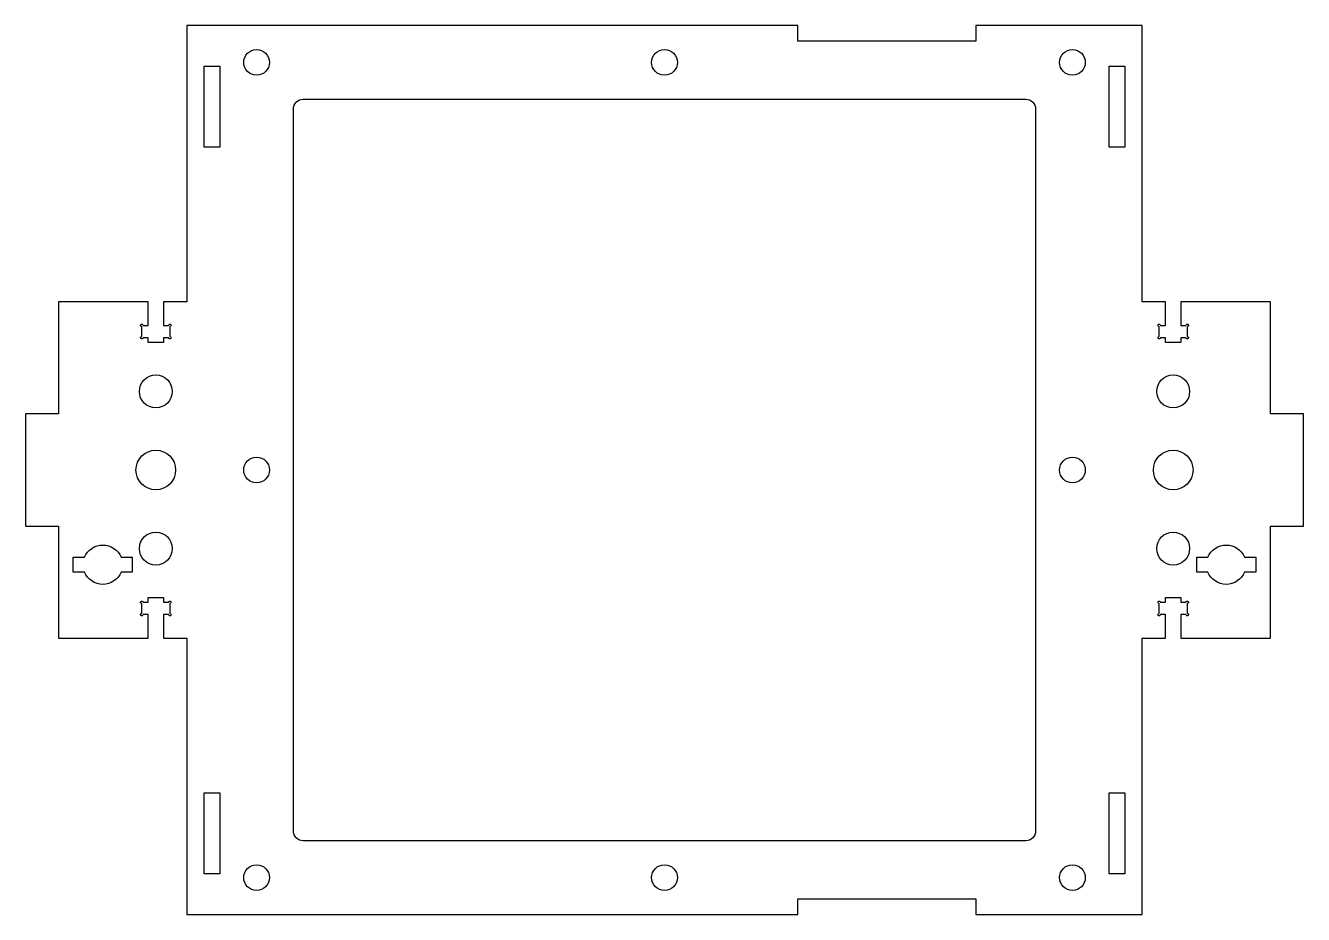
# Model space of a CAD drawing. Header units: millimetres. Extents: x -130 to 130, y -91 to 91.
import ezdxf

# ---------------------------------------------------------------- set-up
doc = ezdxf.new("R2010")
doc.units = ezdxf.units.MM

msp = doc.modelspace()

# ---------------------------------------------------------------- linework, layer by layer
for points in [[(105.08, 34.22), (105.08, 29.44), (106.1, 29.44, -2.414214), (106.35, 29.19), (106.35, 27.19, -2.414214), (106.1, 26.94), (105.08, 26.94), (105.08, 25.94), (101.92, 25.94), (101.92, 26.94), (100.9, 26.94, -2.414214), (100.65, 27.19), (100.65, 29.19, -2.414214), (100.9, 29.44), (101.92, 29.44), (101.92, 34.22), (97.22, 34.22), (97.22, 90.5), (63.35, 90.5), (63.35, 87.35), (27.15, 87.35), (27.15, 90.5), (-97.22, 90.5), (-97.22, 34.22), (-101.92, 34.22), (-101.92, 29.44), (-100.9, 29.44, -2.414214), (-100.65, 29.19), (-100.65, 27.19, -2.414214), (-100.9, 26.94), (-101.92, 26.94), (-101.92, 25.94), (-105.08, 25.94), (-105.08, 26.94), (-106.1, 26.94, -2.414214), (-106.35, 27.19), (-106.35, 29.19, -2.414214), (-106.1, 29.44), (-105.08, 29.44), (-105.08, 34.22), (-123.28, 34.22), (-123.28, 11.41), (-130, 11.41), (-130, -11.41), (-123.28, -11.41), (-123.28, -34.22), (-105.08, -34.22), (-105.08, -29.44), (-106.1, -29.44, -2.414214), (-106.35, -29.19), (-106.35, -27.19, -2.414214), (-106.1, -26.94), (-105.08, -26.94), (-105.08, -25.94), (-101.92, -25.94), (-101.92, -26.94), (-100.9, -26.94, -2.414214), (-100.65, -27.19), (-100.65, -29.19, -2.414214), (-100.9, -29.44), (-101.92, -29.44), (-101.92, -34.22), (-97.22, -34.22), (-97.22, -90.5), (27.15, -90.5), (27.15, -87.35), (63.35, -87.35), (63.35, -90.5), (97.22, -90.5), (97.22, -34.22), (101.92, -34.22), (101.92, -29.44), (100.9, -29.44, -2.414214), (100.65, -29.19), (100.65, -27.19, -2.414214), (100.9, -26.94), (101.92, -26.94), (101.92, -25.94), (105.08, -25.94), (105.08, -26.94), (106.1, -26.94, -2.414214), (106.35, -27.19), (106.35, -29.19, -2.414214), (106.1, -29.44), (105.08, -29.44), (105.08, -34.22), (123.28, -34.22), (123.28, -11.41), (130, -11.41), (130, 11.41), (123.28, 11.41), (123.28, 34.22)], [(75.5, 73.5), (75.5, -73.5, -0.414214), (73.5, -75.5), (-73.5, -75.5, -0.414214), (-75.5, -73.5), (-75.5, 73.5, -0.414214), (-73.5, 75.5), (73.5, 75.5, -0.414214)], [(-117.99, -17.78, -0.6742), (-110.57, -17.78), (-108.28, -17.78), (-108.28, -20.78), (-110.57, -20.78, -0.6742), (-117.99, -20.78), (-120.28, -20.78), (-120.28, -17.78)], [(117.99, -20.78, -0.6742), (110.57, -20.78), (108.28, -20.78), (108.28, -17.78), (110.57, -17.78, -0.6742), (117.99, -17.78), (120.28, -17.78), (120.28, -20.78)]]:
    msp.add_lwpolyline(points, format="xyb", close=True)
for points in [[(-90.5, 65.72), (-93.65, 65.72), (-93.65, 82.24), (-90.5, 82.24)], [(93.65, 65.72), (90.5, 65.72), (90.5, 82.24), (93.65, 82.24)], [(-93.65, -65.72), (-90.5, -65.72), (-90.5, -82.24), (-93.65, -82.24)], [(93.65, -82.24), (90.5, -82.24), (90.5, -65.72), (93.65, -65.72)]]:
    msp.add_lwpolyline(points, close=True)
for centre, radius in [((-83, 83), 2.62), ((0, 83), 2.62), ((83, 83), 2.62), ((-103.5, 16), 3.35), ((103.5, 16), 3.35), ((-103.5, 0), 4.04), ((-83, 0), 2.62), ((83, 0), 2.62), ((103.5, 0), 4.04), ((-103.5, -16), 3.35), ((103.5, -16), 3.35), ((-83, -83), 2.62), ((0, -83), 2.62), ((83, -83), 2.62)]:
    msp.add_circle(centre, radius)

doc.saveas('drawing.dxf')
